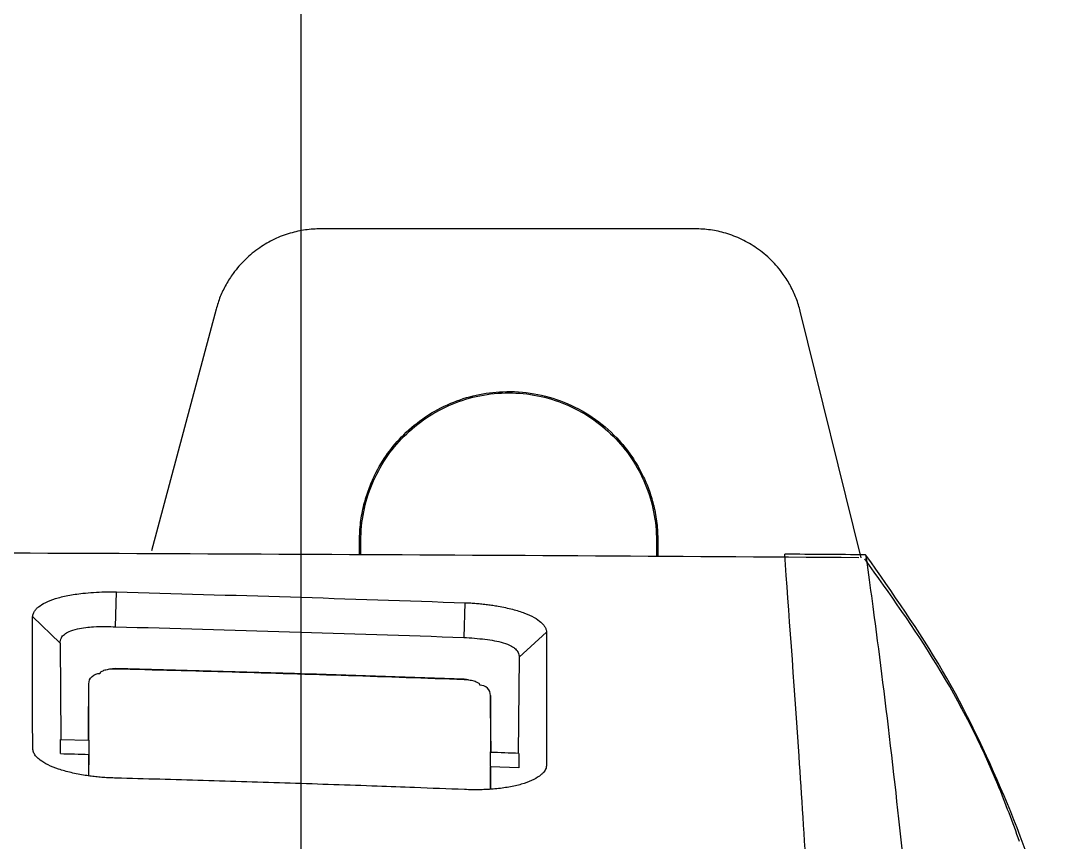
# Model space of a CAD drawing. Header units: inches. Extents: x 15 to 148, y 10 to 111.
# Drawn here: x 142.126 to 142.652, y 105.236 to 105.653 of the extents above; entities that cross this region are included whole.
import ezdxf

# ---------------------------------------------------------------- set-up
doc = ezdxf.new("R2010")
doc.units = ezdxf.units.IN
doc.header["$MEASUREMENT"] = 0
doc.layers.add('BLK_12AWG', color=7, linetype='Continuous')

# ---------------------------------------------------------------- blocks, each defined once
blk = doc.blocks.new('Varia')
at = {"color": 7, "linetype": 'Continuous'}
for p, q in [((165.06, 108.1358), (164.6806, 108.1358)), ((164.5744, 108.0542), (164.509, 107.8092)), ((165.2284, 107.8022), (165.1668, 108.0522)), ((164.7199, 107.8056), (164.7199, 107.8196)), ((164.7212, 107.8056), (164.7212, 107.8196)), ((165.021, 107.8196), (165.021, 107.8039)), ((165.0224, 107.8196), (165.0224, 107.8039)), ((164.4725, 107.7323), (164.4734, 107.7676)), ((164.8268, 107.7567), (164.8256, 107.7215)), ((164.3884, 107.7426), (164.4162, 107.7157)), ((164.9095, 107.7268), (164.8818, 107.7015)), ((164.4449, 107.6287), (164.4453, 107.6746)), ((164.8531, 107.6162), (164.8527, 107.6628)), ((164.445, 107.6176), (164.4449, 107.6287)), ((164.4165, 107.6182), (164.4454, 107.6175)), ((164.8531, 107.6162), (164.8531, 107.605)), ((164.4454, 107.603), (164.4452, 107.5814)), ((164.8815, 107.5893), (164.8526, 107.5905)), ((164.8528, 107.5678), (164.8526, 107.5904))]:
    blk.add_line(p, q, dxfattribs=at)
at = {"color": 8, "linetype": 'Continuous'}
for p, q in [((164.4162, 107.7157), (164.4171, 107.6182)), ((164.8818, 107.7015), (164.8809, 107.6039)), ((164.4454, 107.5813), (164.4454, 107.6029)), ((164.8526, 107.5909), (164.8526, 107.5678))]:
    blk.add_line(p, q, dxfattribs=at)
at = {"color": 7, "linetype": 'Continuous'}
for points, knots in [([(164.6806, 108.1358), (164.678, 108.1358), (164.6728, 108.1356), (164.665, 108.1348), (164.6573, 108.1334), (164.6466, 108.1307), (164.6334, 108.1257), (164.618, 108.1168), (164.6037, 108.1052), (164.5925, 108.0923), (164.5843, 108.0794), (164.5783, 108.0672), (164.5757, 108.0585), (164.5744, 108.0542)], [0, 0, 0, 0, 0.054608, 0.108914, 0.163196, 0.21773, 0.337199, 0.456873, 0.587111, 0.717558, 0.811804, 0.905469, 1, 1, 1, 1]), ([(165.1668, 108.0522), (165.1662, 108.0544), (165.165, 108.0589), (165.1627, 108.0654), (165.16, 108.0717), (165.157, 108.0779), (165.1535, 108.0839), (165.1474, 108.093), (165.1376, 108.1045), (165.1233, 108.1164), (165.1077, 108.1255), (165.0918, 108.1315), (165.0758, 108.1352), (165.0653, 108.1356), (165.06, 108.1358)], [0, 0, 0, 0, 0.047626, 0.094867, 0.141909, 0.188941, 0.236152, 0.283727, 0.41416, 0.544791, 0.664075, 0.783551, 0.891627, 1, 1, 1, 1]), ([(164.7199, 107.8196), (164.7199, 107.8227), (164.7201, 107.8288), (164.7209, 107.838), (164.7223, 107.8472), (164.7248, 107.8585), (164.7289, 107.8717), (164.7364, 107.8893), (164.7478, 107.9084), (164.765, 107.9284), (164.7864, 107.946), (164.8115, 107.9595), (164.8381, 107.968), (164.8667, 107.9717), (164.897, 107.9698), (164.9279, 107.961), (164.9566, 107.9458), (164.9794, 107.9264), (164.9964, 107.9054), (165.007, 107.8869), (165.0141, 107.8699), (165.0187, 107.8542), (165.0218, 107.8374), (165.0222, 107.8255), (165.0224, 107.8196)], [0, 0, 0, 0, 0.019548, 0.039014, 0.058471, 0.077994, 0.111927, 0.145923, 0.198729, 0.251594, 0.312222, 0.372911, 0.430342, 0.487833, 0.554285, 0.620798, 0.689301, 0.757809, 0.808616, 0.859485, 0.892162, 0.924899, 0.962404, 1, 1, 1, 1]), ([(164.7212, 107.8196), (164.7212, 107.8392), (164.7251, 107.8588), (164.7402, 107.8951), (164.7513, 107.9117), (164.779, 107.9394), (164.7956, 107.9505), (164.8319, 107.9656), (164.8515, 107.9695), (164.8908, 107.9695), (164.9104, 107.9656), (164.9466, 107.9505), (164.9633, 107.9394), (164.991, 107.9117), (165.0021, 107.8951), (165.0171, 107.8588), (165.021, 107.8392), (165.021, 107.8196)], [0, 0, 0, 0, 0.125, 0.125, 0.25, 0.25, 0.375, 0.375, 0.5, 0.5, 0.625, 0.625, 0.75, 0.75, 0.875, 0.875, 1, 1, 1, 1]), ([(163.5006, 107.8087), (163.6934, 107.8085), (164.0792, 107.8083), (164.6555, 107.8063), (165.0363, 107.8039), (165.2261, 107.8027)], [0, 0, 0, 0, 0.333756, 0.668083, 1, 1, 1, 1]), ([(165.1808, 107.3308), (165.1764, 107.4306), (165.171, 107.5213), (165.1603, 107.6807), (165.1551, 107.7495), (165.151, 107.8059)], [0, 0, 0, 0, 0.5, 0.5, 1, 1, 1, 1]), ([(165.3892, 107.5146), (165.3821, 107.5339), (165.3595, 107.5957), (165.3093, 107.6932), (165.2575, 107.7658), (165.2324, 107.8011)], [0, 0, 0, 0, 0.190337, 0.606316, 1, 1, 1, 1]), ([(165.2331, 107.8053), (165.2368, 107.779), (165.2408, 107.7499), (165.2506, 107.6745), (165.2669, 107.5418), (165.3001, 107.2046), (165.3174, 106.8536), (165.3219, 106.5612), (165.3223, 106.5044), (165.3223, 106.4467)], [0.006079, 0.006079, 0.006079, 0.006079, 0.579526, 0.579526, 1.370109, 2.734139, 4.938381, 4.938381, 5.45612, 5.45612, 5.45612, 5.45612]), ([(165.4274, 107.3862), (165.4247, 107.4004), (165.4132, 107.4601), (165.3751, 107.5618), (165.3149, 107.6892), (165.2603, 107.7667), (165.2331, 107.8053)], [0, 0, 0, 0, 0.094153, 0.396079, 0.699643, 1, 1, 1, 1]), ([(164.3884, 107.7426), (164.3885, 107.7431), (164.3885, 107.7443), (164.3891, 107.746), (164.3901, 107.7479), (164.3918, 107.7502), (164.3951, 107.7534), (164.4011, 107.7571), (164.4111, 107.761), (164.4238, 107.7642), (164.4373, 107.7662), (164.4501, 107.7673), (164.4616, 107.7678), (164.4694, 107.7677), (164.4734, 107.7676)], [0, 0, 0, 0, 0.040435, 0.082224, 0.125509, 0.189063, 0.250866, 0.377709, 0.500607, 0.626195, 0.749953, 0.833853, 0.916556, 1, 1, 1, 1]), ([(164.4734, 107.7676), (164.5322, 107.766), (164.65, 107.7628), (164.7678, 107.7587), (164.8268, 107.7567)], [0, 0, 0, 0, 0.4993483, 1, 1, 1, 1]), ([(164.8268, 107.7567), (164.8288, 107.7566), (164.8326, 107.7565), (164.8384, 107.7561), (164.844, 107.7555), (164.8496, 107.7549), (164.8551, 107.7541), (164.8639, 107.7527), (164.8754, 107.7502), (164.8876, 107.7463), (164.8974, 107.7418), (164.9031, 107.7378), (164.9063, 107.7345), (164.9081, 107.7319), (164.9093, 107.7293), (164.9095, 107.7276), (164.9096, 107.7268)], [0, 0, 0, 0, 0.041624, 0.08295, 0.124233, 0.165724, 0.207676, 0.250329, 0.373689, 0.499431, 0.622198, 0.748998, 0.810544, 0.874408, 0.93956, 1, 1, 1, 1]), ([(164.3886, 107.608), (164.3886, 107.6109), (164.3884, 107.6219), (164.3884, 107.6456), (164.3884, 107.68), (164.3884, 107.7139), (164.3884, 107.7347), (164.3884, 107.7426)], [0, 0, 0, 0, 0.060986, 0.227649, 0.499981, 0.809721, 1, 1, 1, 1]), ([(164.4162, 107.7157), (164.4162, 107.7175), (164.417, 107.721), (164.4203, 107.7248), (164.4256, 107.7279), (164.433, 107.7302), (164.4417, 107.7317), (164.4514, 107.7325), (164.4615, 107.7327), (164.4692, 107.7325), (164.4725, 107.7323)], [2, 2, 2, 2, 2.434045, 2.790269, 3.147553, 3.619827, 4.015028, 4.341003, 4.834137, 5.19132, 5.19132, 5.19132, 5.19132]), ([(164.4725, 107.7323), (164.5313, 107.7308), (164.649, 107.7275), (164.7667, 107.7236), (164.8256, 107.7215)], [2, 2, 2, 2, 5.986822, 9.976832, 9.976832, 9.976832, 9.976832]), ([(164.8256, 107.7215), (164.8292, 107.7213), (164.8366, 107.7208), (164.8471, 107.7198), (164.857, 107.7183), (164.8663, 107.7161), (164.8735, 107.7133), (164.8783, 107.71), (164.8811, 107.7063), (164.8818, 107.7031), (164.8818, 107.7015)], [2, 2, 2, 2, 2.412139, 2.822278, 3.228731, 3.624094, 4.118102, 4.445502, 4.775761, 5.163906, 5.163906, 5.163906, 5.163906]), ([(164.9096, 107.7268), (164.9096, 107.7216), (164.9096, 107.7112), (164.9096, 107.6951), (164.9096, 107.6788), (164.9096, 107.6556), (164.9095, 107.6296), (164.9096, 107.6056), (164.9094, 107.5944), (164.9094, 107.5913)], [0, 0, 0, 0, 0.126268, 0.251696, 0.376284, 0.500031, 0.770949, 0.937608, 1, 1, 1, 1]), ([(164.4727, 107.6899), (164.4716, 107.6899), (164.4701, 107.6898), (164.4685, 107.6894), (164.4681, 107.6893)], [0, 0, 0, 0, 0.735424, 1, 1, 1, 1]), ([(164.8259, 107.6791), (164.7727, 107.681), (164.655, 107.685), (164.5372, 107.6882), (164.4727, 107.6899)], [0, 0, 0, 0, 0.452483, 1, 1, 1, 1]), ([(164.4454, 107.6746), (164.4454, 107.677), (164.4465, 107.68), (164.4509, 107.6841), (164.454, 107.685), (164.4566, 107.685)], [0, 0, 0, 0, 0.5, 0.5, 1, 1, 1, 1]), ([(164.4727, 107.6895), (164.472, 107.6895), (164.4706, 107.6895), (164.4685, 107.6894), (164.4662, 107.6892), (164.4638, 107.6888), (164.4614, 107.6882), (164.4594, 107.6875), (164.4579, 107.6868), (164.4568, 107.6859), (164.4567, 107.6853), (164.4566, 107.685)], [0, 0, 0, 0, 0.081902, 0.164627, 0.250136, 0.372925, 0.500072, 0.626044, 0.750611, 0.877846, 1, 1, 1, 1]), ([(164.8259, 107.6787), (164.7868, 107.68), (164.7085, 107.6828), (164.5907, 107.6864), (164.5121, 107.6884), (164.4727, 107.6895)], [0, 0, 0, 0, 0.332196, 0.665532, 1, 1, 1, 1]), ([(164.4454, 107.6174), (164.4454, 107.624), (164.4454, 107.6371), (164.4454, 107.6561), (164.4454, 107.6684), (164.4453, 107.6746)], [0, 0, 0, 0, 0.3339129, 0.6672387, 1, 1, 1, 1]), ([(164.8307, 107.6782), (164.8302, 107.6784), (164.8286, 107.6789), (164.827, 107.679), (164.8259, 107.6791)], [0, 0, 0, 0, 0.2815756, 1, 1, 1, 1]), ([(164.842, 107.6732), (164.842, 107.6734), (164.8419, 107.6738), (164.8414, 107.6744), (164.8402, 107.6755), (164.838, 107.6765), (164.8348, 107.6775), (164.8321, 107.678), (164.8291, 107.6785), (164.827, 107.6786), (164.8259, 107.6787)], [0, 0, 0, 0, 0.080416, 0.16348, 0.25078, 0.499601, 0.626998, 0.751104, 0.878883, 1, 1, 1, 1]), ([(164.8527, 107.6628), (164.8526, 107.6652), (164.8516, 107.668), (164.8475, 107.672), (164.8446, 107.6731), (164.842, 107.6732)], [0, 0, 0, 0, 0.5, 0.5, 1, 1, 1, 1]), ([(164.8527, 107.6628), (164.8526, 107.6582), (164.8526, 107.649), (164.8526, 107.6348), (164.8526, 107.6204), (164.8526, 107.6105), (164.8526, 107.6055)], [0, 0, 0, 0, 0.24929, 0.499045, 0.749278, 1, 1, 1, 1]), ([(164.4165, 107.6037), (164.4165, 107.6062), (164.4165, 107.611), (164.4165, 107.6158), (164.4165, 107.6182)], [0, 0, 0, 0, 0.500147, 1, 1, 1, 1]), ([(164.4729, 107.5789), (164.4708, 107.579), (164.4665, 107.5791), (164.4601, 107.5795), (164.4539, 107.5801), (164.4478, 107.5808), (164.4387, 107.5821), (164.4272, 107.5843), (164.4144, 107.5879), (164.4037, 107.5922), (164.3965, 107.5966), (164.3919, 107.6007), (164.3894, 107.6043), (164.3889, 107.6067), (164.3886, 107.608)], [0, 0, 0, 0, 0.050711, 0.100854, 0.150676, 0.200427, 0.250358, 0.375997, 0.499878, 0.624773, 0.749416, 0.833701, 0.916708, 1, 1, 1, 1]), ([(164.8815, 107.6039), (164.8815, 107.6015), (164.8815, 107.5967), (164.8815, 107.5918), (164.8815, 107.5893)], [0, 0, 0, 0, 0.499765, 1, 1, 1, 1]), ([(164.9094, 107.5913), (164.9093, 107.5906), (164.9091, 107.5891), (164.9081, 107.587), (164.9067, 107.5849), (164.9048, 107.5829), (164.9011, 107.5799), (164.8948, 107.5763), (164.8843, 107.5725), (164.8717, 107.5696), (164.8575, 107.5678), (164.8421, 107.5669), (164.8316, 107.5671), (164.8263, 107.5673)], [0, 0, 0, 0, 0.050066, 0.099837, 0.149647, 0.199831, 0.250714, 0.375685, 0.500435, 0.625008, 0.750042, 0.872107, 1, 1, 1, 1]), ([(164.8263, 107.5673), (164.8094, 107.5679), (164.78, 107.5691), (164.7211, 107.5713), (164.6497, 107.5737), (164.5613, 107.5765), (164.5025, 107.5781), (164.4729, 107.5789)], [0, 0, 0, 0, 0.142865, 0.250012, 0.500016, 0.749342, 1, 1, 1, 1])]:
    blk.add_open_spline(points, degree=3, knots=knots, dxfattribs=at)
for points in [[(165.2331, 107.8053), (165.2058, 107.8055), (165.1784, 107.8057), (165.151, 107.8059)], [(164.4454, 107.6174), (164.4454, 107.6126), (164.4454, 107.6078), (164.4454, 107.6029)], [(164.4165, 107.6037), (164.4261, 107.6035), (164.4358, 107.6033), (164.4454, 107.603)], [(164.8526, 107.5909), (164.8526, 107.5958), (164.8526, 107.6007), (164.8526, 107.6055)], [(164.8815, 107.6039), (164.8719, 107.6043), (164.8622, 107.6047), (164.8526, 107.605)]]:
    blk.add_open_spline(points, degree=3, dxfattribs=at)

msp = doc.modelspace()

# ---------------------------------------------------------------- linework, layer by layer
at = {"layer": 'BLK_12AWG'}
msp.add_line((142.26854, 104.97198), (142.26854, 106.66343), dxfattribs=at)

# ---------------------------------------------------------------- block references
at = {"layer": 'BLK_12AWG', "xscale": 0.5, "yscale": 0.5, "zscale": 0.5}
msp.add_blockref('Varia', (59.93813, 51.47947), dxfattribs=at)

doc.saveas('drawing.dxf')
